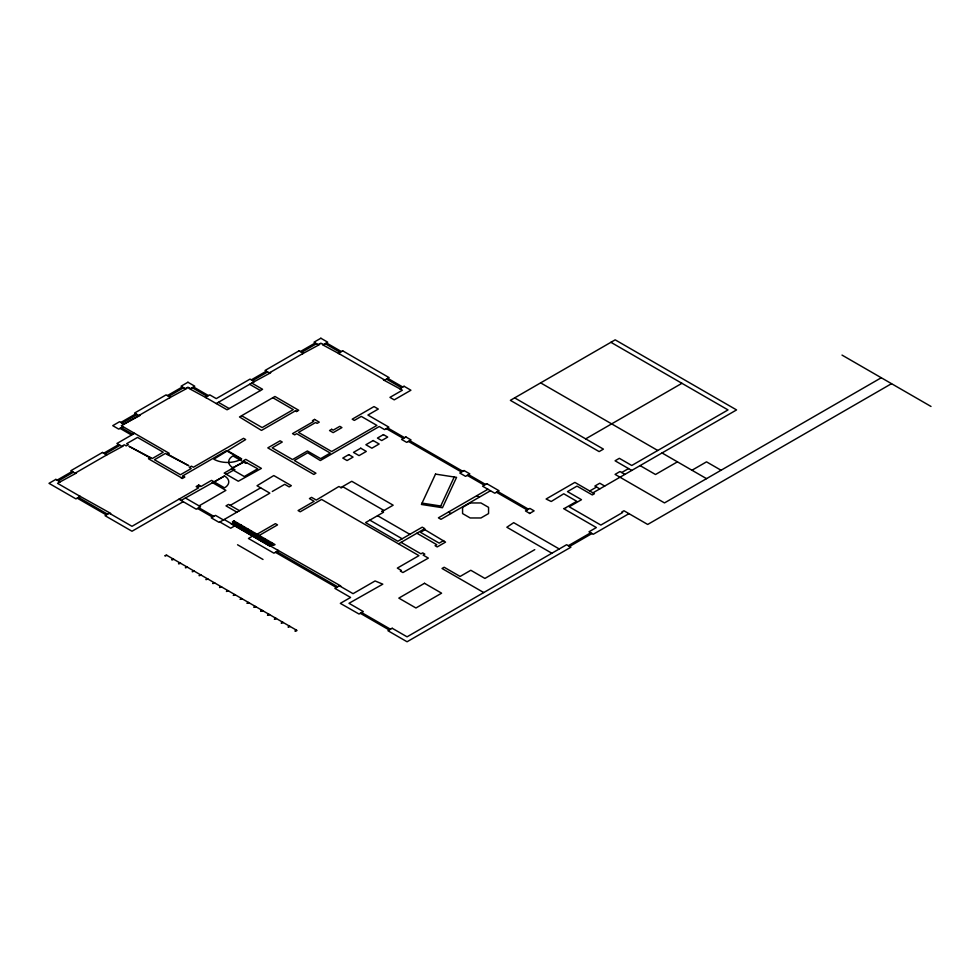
<?xml version="1.0" encoding="UTF-8"?>
<svg xmlns="http://www.w3.org/2000/svg" width="980" height="980" viewBox="0 0 980 980"><rect width="100%" height="100%" fill="white"/><g stroke="black" fill="none" stroke-linecap="round" stroke-linejoin="round"><path stroke-width="1.47" d="M440.118 507.358L454.218 476.991M120.871 422.454L135.84 413.805M167.396 395.589L182.366 386.953M122.157 423.189L137.126 414.552M168.67 396.337L183.652 387.688M123.002 426.655L118.727 429.118L112.737 425.663L119.585 421.706L123.86 424.181M189.642 388.178L189.103 388.497L206.315 397.819M134.554 433.319L116.914 443.511L121.728 446.28L124.288 444.798L126.212 445.912L128.356 444.675L126.641 443.695L137.555 437.399L163.219 452.209L152.317 458.505L128.993 446.28L150.062 457.832M57.134 480.127L72.104 471.478M103.758 453.201L118.727 444.553M58.408 480.862L73.39 472.213M105.044 453.936L120.013 445.3M251.346 379.848L266.315 371.2M300.333 351.563L315.303 342.927M252.632 380.583L267.601 371.947M301.607 352.31L316.589 343.662M216.262 403.552L254.335 381.575L250.059 379.101L216.262 398.615L209.745 394.854L205.469 397.317L227.066 409.799L262.579 389.293L251.774 383.058M322.996 344.409L322.469 344.715L339.68 354.037M79.368 495.929L110.703 513.398L110.177 513.716M150.602 457.525L148.458 458.763L181.398 477.774M167.176 454.5L169.209 453.324L121.3 425.663L170.385 397.317L166.11 394.854L134.554 413.07L138.842 415.532M295.409 410.841L261.501 430.416L239.475 416.953L274.939 396.484L298.729 410.289L296.585 411.526L295.409 410.841L296.572 411.514M167.715 454.193L188.785 465.733L165.363 453.446L154.448 459.743L180.443 474.749L191.235 468.514L189.311 467.399L191.455 466.162L193.379 467.276L243.542 438.317L245.674 439.555L213.811 459.191A19.355 11.172 0 0 0 241.19 459.191L241.717 458.885L228.034 450.984M383.964 379.603L383.425 379.909L400.649 389.232M246.642 462.585L245.784 463.332L232.946 455.921A14.516 8.379 0 0 0 232.946 467.779L244.498 461.347M243.751 462.156L232.946 467.779M181.079 500.437L224.506 475.986A14.516 8.379 0 0 1 224.506 487.844L211.558 480.372L200.863 486.546L199.577 485.798M226.319 474.32L233.804 469.996L231.672 468.759L224.175 473.083L238.299 481.229L261.403 468.391L245.784 459.375L243.64 460.612L244.29 461.47L257.764 468.759L244.29 476.537L233.375 470.241M214.24 481.915L224.506 475.986M183.223 501.674L131.994 531.246L105.044 515.688L109.319 513.214L131.994 526.309L198.732 487.783L197.446 487.036M199.05 505.876L225.89 490.368L212.207 482.466M230.275 505.374L260.656 487.844M272.305 491.482L284.714 484.316L289.21 486.913L291.342 485.676L273.8 475.557L257.017 485.737L269.843 493.148L219.153 522.413L211.239 517.844L215.514 515.382L223.428 519.951M166.968 555.391L164.824 555.88L166.318 555.023L297.014 630.471L295.519 631.341L294.87 630.973L296.377 630.103M173.166 558.968L171.672 559.837L173.803 559.347M235.678 523.688L237.234 522.793M235.837 523.773L237.393 522.879M236.474 524.888L230.704 528.22L219.9 521.985M235.629 526.125L237.123 525.255M239.096 525.66L240.651 524.766M239.255 525.758L240.811 524.851M180.014 562.924L178.519 563.782L180.651 563.292M242.525 527.632L244.228 526.836M241.827 529.702L243.322 528.845M242.464 530.07L243.971 529.212M245.943 529.616L247.499 528.71M246.103 529.702L247.658 528.808M186.862 566.869L185.355 567.739L187.499 567.249M249.361 531.589L250.917 530.695M249.532 531.674L251.076 530.78M248.675 533.659L250.17 532.789M249.312 534.027L250.807 533.157M252.791 533.561L254.335 532.667M252.95 533.659L254.506 532.765M252.742 535.999L248.454 538.473L273.91 553.173L278.406 550.576L255.731 537.481M193.697 570.826L192.203 571.695L194.346 571.193M253.379 536.366L275.404 523.651L277.548 524.888L255.511 537.604M256.209 535.533L257.764 534.639M256.368 535.631L257.924 534.737M340.856 487.599L351.771 481.29L393.164 505.19L382.249 511.487M256.16 537.983L257.654 537.114M259.639 537.518L261.341 536.709M200.545 574.782L199.05 575.64L201.182 575.15M263.057 539.49L264.612 538.596M263.216 539.588L264.772 538.694M262.358 541.56L263.853 540.691M263.007 541.928L264.502 541.07M266.474 541.462L268.03 540.568M266.634 541.56L268.189 540.666M207.393 578.727L205.898 579.596L208.03 579.107M269.904 543.447L271.448 542.553M270.064 543.533L271.607 542.638M214.24 582.684L212.734 583.541L214.877 583.051M277.548 550.074L340.758 585.954L340.219 586.26M221.076 586.628L219.581 587.498L221.725 587.008M227.924 590.585L226.429 591.455L228.561 590.952M234.771 594.542L233.277 595.399L235.408 594.909M241.619 598.486L240.112 599.356L242.256 598.854M248.454 602.443L246.96 603.3L249.104 602.81M255.302 606.387L253.808 607.257L255.939 606.767M262.15 610.344L260.656 611.214L262.787 610.712M268.998 614.301L267.491 615.158L269.635 614.668M487.918 489.265L438.403 517.844L440.963 519.327L490.478 490.747M398.934 543.594L424.818 528.649L422.245 527.167L397.868 541.254L365.565 522.597L383.535 512.234L381.82 511.242L383.535 510.249L343 486.852L341.285 487.844L338.933 486.484L316.258 500.07L311.554 497.35L309.423 498.587L314.127 501.307L298.079 510.568L300.223 511.793L321.612 499.445L418.938 555.635L397.329 568.106L401.396 570.458L400.33 571.071L402.89 572.553L428.346 558.11L423.103 555.084L424.818 554.092L422.674 552.855L420.959 553.847L401.077 542.357M424.977 529.739L420.481 532.324L439.199 543.128L443.695 540.543M585.66 438.881L681.921 383.303M275.833 618.245L274.339 619.115L276.483 618.613M282.681 622.202L281.187 623.06L283.318 622.57M289.529 626.147L288.034 627.016L290.166 626.526M529.519 513.532L534.112 510.874L529.837 508.399L525.452 510.935L529.727 513.398M589.727 490.992L596.575 487.036M621.712 472.532L628.548 468.575M565.987 507.542L576.791 501.307L563.745 493.773L551.226 501.491L546.093 499.016L574.868 482.405L594.431 493.712L592.3 494.937L577 486.117L567.481 491.605L581.495 499.69L569.196 506.795L600.85 525.072L622.668 512.479L621.81 511.989L623.954 510.752L647.694 524.459L891.531 383.67M592.937 492.842L736.568 409.922L615.183 339.84L510.372 400.342L599.135 451.596L603.423 449.122L514.647 397.88M677.425 461.85L655.498 474.504L640.099 465.61M534.762 549.645L484.916 578.421L470.804 570.274L460.11 576.448L444.173 567.249L442.029 568.486L483.74 592.557M691.966 470.241L706.519 461.85L721.06 470.241M568.339 545.701L590.695 532.789M569.625 546.436L591.969 533.537M628.976 513.655L593.255 534.272L588.98 531.809L596.355 527.546L563.635 508.645L566.195 507.665M881.265 377.753L664.489 502.912L615.073 474.381L619.997 471.539L624.909 474.381M422.049 503.12L440.755 506.011M842.016 355.091L931 406.455M610.908 342.302L728.018 409.922L631.757 465.488L619.348 458.322L615.073 460.796L631.757 470.425M540.642 382.874L657.752 450.482M662.027 452.956L706.519 478.644M604.697 486.055L599.785 483.214L594.86 486.055L599.785 488.885M326.426 342.927L341.395 351.563M387.81 378.366L402.78 387.014M325.14 343.662L340.109 352.31M386.524 379.101L401.506 387.749M319.149 344.151L319.688 344.47L302.465 353.792M387.602 427.88L404.605 437.705M409.738 440.669L462.781 471.294M468.563 474.626L485.566 484.439M497.754 491.482L528.453 509.208M386.316 428.627L403.319 438.44M408.452 441.404L461.494 472.029M467.276 475.374L484.279 485.186M496.468 492.23L527.167 509.943M270.174 372.437L270.701 372.743L253.489 382.065M476.795 495.684L479.355 497.166M559.249 548.971L513.692 522.671L506.844 527.24L551.875 553.235M249.631 384.295L260.435 390.53M448.448 512.05L451.021 513.532M193.489 386.953L208.458 395.589M218.405 402.327L229.21 408.562M241.619 415.716L262.15 427.574L293.277 409.603L272.795 397.709M192.203 387.688L207.172 396.337M186.323 388.117L186.862 388.435L169.638 397.757M423.96 529.151L445.557 542.112L437.227 546.926L435.083 545.701L436.798 544.709L416.904 533.218M377.545 515.688L409.848 534.333M369.84 520.135L402.143 538.779M241.19 459.191L226.429 450.665L182.574 475.986L183.542 476.537M139.687 415.042L140.226 415.349L123.002 424.671M231.452 468.881L232.309 468.146L234.882 469.628L233.595 470.118M121.3 427.635L132.851 434.312M120.013 428.382L131.565 435.047M239.475 510.69L228.561 504.394L226 505.876L236.903 512.173M122.586 445.79L123.113 446.096L105.901 455.418M232.848 522.536L271.779 545.015M232.628 522.671L271.558 545.137M224.175 519.51L270.064 546.007M230.913 523.651L269.843 546.13M185.355 497.963L200.545 506.734L196.27 509.208L178.936 499.2M276.691 551.556L337.647 586.763M198.83 507.726L213.811 516.362M275.404 552.304L336.373 587.498M197.556 508.461L212.525 517.109M361.608 612.561L390.493 629.234M360.334 613.309L389.207 629.981M237.552 544.77L263.007 559.47M75.95 472.715L76.489 473.022L59.266 482.344M78.522 497.411L107.604 514.206M77.236 498.146L106.33 514.941M435.512 474.1L421.425 504.467L442.458 507.726L456.558 477.358L435.512 474.1M187.927 382.249L181.079 386.206L185.355 388.68L187.927 387.198L190.488 388.68L194.775 386.206L187.927 382.249M55.848 479.379L49 483.336L75.95 498.894L80.225 496.419L57.55 483.336L60.123 481.854L55.848 479.379M102.471 452.454L70.817 470.731L75.093 473.205L106.747 454.928L102.471 452.454M299.047 350.828L265.041 370.465L269.316 372.927L303.322 353.29L299.047 350.828M320.864 338.235L314.017 342.179L318.292 344.654L320.864 343.171L323.425 344.654L327.712 342.179L320.864 338.235M342.682 350.828L338.406 353.29L384.822 380.093L389.097 377.619L342.682 350.828M183.75 476.415L181.19 477.897L182.256 478.522L184.828 477.04L183.75 476.415M198.732 485.063L196.159 486.546L197.225 487.158L199.798 485.676L198.732 485.063M314.555 419.428L312.412 420.665L313.698 421.4L292.518 433.626L294.661 434.863L296.695 433.687L330.272 453.079L320.644 458.64L307.389 450.984L292.518 459.559L272.195 447.823L282.252 442.029L280.108 440.792L267.81 447.885L313.808 474.443L315.94 473.205L294.343 460.49L307.708 452.772L320.325 460.551L379.26 426.521L384.601 429.62L388.876 427.145L367.916 415.042L378.292 409.052L374.017 406.577L352.2 419.183L354.331 420.408L361.289 416.402L376.908 425.418L331.669 451.535L298.508 432.388L315.621 422.515L317.116 423.372L319.26 422.147L314.555 419.428M404.066 386.267L399.791 388.741L402.351 390.224L389.954 397.378L394.23 399.852L410.914 390.224L404.066 386.267M331.669 429.301L329.525 430.538L333.163 432.633L341.934 427.574L339.791 426.337L333.163 430.171L331.669 429.301M233.963 520.907L232.419 521.801L273.322 545.419L275.037 544.611L233.963 520.907M348.77 454.622L342.792 458.077L347.067 460.551L353.057 457.096L348.77 454.622M373.16 440.547L365.883 444.736L371.873 448.203L379.15 444.001L373.16 440.547M383.425 434.618L377.435 438.072L381.71 440.547L387.7 437.08L383.425 434.618M360.75 448.203L353.486 452.393L359.048 455.614L366.312 451.413L360.75 448.203M405.892 436.958L401.604 439.432L406.737 442.397L411.024 439.922L405.892 436.958M464.067 470.547L459.791 473.022L465.561 476.354L469.837 473.891L464.067 470.547M486.84 483.704L482.564 486.178L494.765 493.21L499.041 490.747L486.84 483.704M470.18 502.961L462.572 507.346L462.572 513.569L470.18 517.967L480.947 517.967L488.567 513.569L488.567 507.346L480.947 502.961L470.18 502.961M339.362 585.771L334.866 588.368L350.595 597.445L340.329 603.362L359.048 614.043L363.323 611.581L348.99 603.3L382.788 584.166L375.083 580.956L353.057 593.672L339.362 585.771M424.499 583.296L398.823 598.119L415.937 607.992L441.6 593.182L424.499 583.296M392.196 628.254L387.921 630.716L407.068 641.765L570.911 547.183L566.624 544.709L407.068 636.829L392.196 628.254"/></g></svg>
